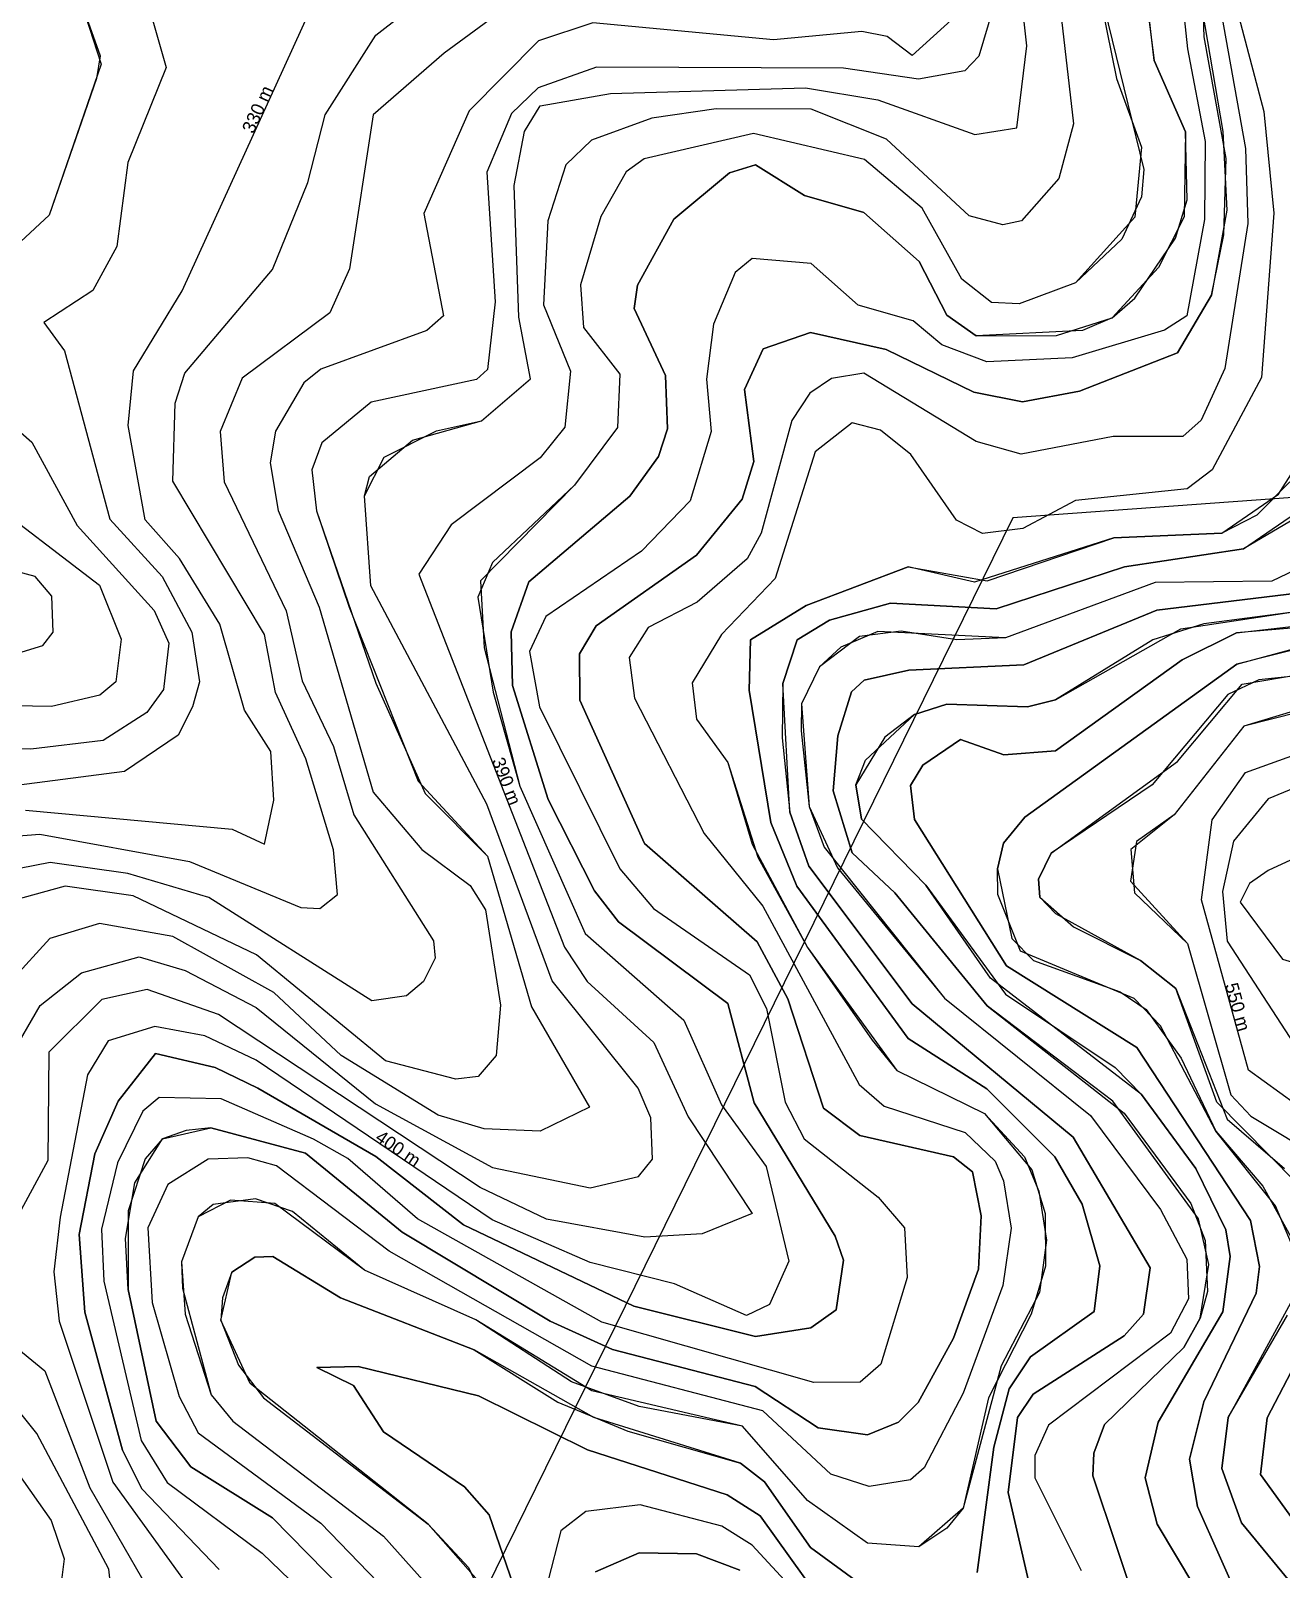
# Model space of a CAD drawing. Extents: x 120.7465 to 120.8269, y 14.0376 to 14.0711.
# Drawn here: x 120.77982 to 120.78798, y 14.05564 to 14.06568 of the extents above; entities that cross this region are included whole.
import ezdxf

# ---------------------------------------------------------------- set-up
doc = ezdxf.new("R2010")
doc.units = 0
doc.header["$MEASUREMENT"] = 0
for name, color, linetype in [('Contour_Line_Intermediate', 7, 'Continuous'), ('Contour_Line_Major', 7, 'Continuous'), ('FEATURE_LABEL', 7, 'Continuous'), ('Iso-height_Area', 7, 'Continuous'), ('Unknown_Area_Type', 7, 'Continuous')]:
    doc.layers.add(name, color=color, linetype=linetype)

msp = doc.modelspace()

# ---------------------------------------------------------------- linework, layer by layer
at = {"layer": 'Contour_Line_Intermediate', "color": 36}
for points in [[(120.783145, 14.070974), (120.78295, 14.070128), (120.782926, 14.069772), (120.783016, 14.069303), (120.783372, 14.068266), (120.783476, 14.067563), (120.783177, 14.067485), (120.782702, 14.067616), (120.781872, 14.067368), (120.781523, 14.067408), (120.781069, 14.067569), (120.780866, 14.067469), (120.780385, 14.066976), (120.78026, 14.06676), (120.780148, 14.065861), (120.780277, 14.065465), (120.779938, 14.06448), (120.779319, 14.063907)], [(120.787228, 14.066898), (120.78737, 14.065565), (120.787484, 14.064961), (120.787481, 14.064452), (120.787365, 14.063823), (120.78722, 14.06373), (120.786616, 14.063548), (120.78606, 14.063522), (120.785766, 14.063634), (120.785579, 14.06379), (120.78522, 14.063893), (120.784912, 14.064164), (120.784528, 14.064196), (120.784416, 14.064105), (120.784275, 14.063769), (120.784229, 14.063409), (120.78426, 14.063068), (120.784123, 14.062615), (120.783805, 14.062286), (120.783179, 14.06186), (120.783073, 14.06163), (120.783138, 14.06127), (120.783662, 14.060211), (120.783883, 14.059953), (120.784509, 14.059519), (120.784621, 14.059299), (120.784743, 14.058688), (120.784867, 14.058448), (120.78535, 14.058067), (120.785522, 14.057868), (120.785539, 14.057544), (120.785367, 14.056977), (120.785233, 14.05686), (120.784929, 14.056857), (120.783545, 14.057252), (120.782342, 14.057926), (120.781888, 14.05832), (120.781663, 14.058447), (120.78106, 14.05871), (120.780655, 14.058719), (120.780549, 14.058629), (120.780383, 14.058291), (120.78028, 14.057858), (120.780295, 14.057519), (120.780539, 14.056479), (120.780707, 14.056204), (120.781328, 14.055744), (120.781868, 14.055222)], [(120.779684, 14.058984), (120.779878, 14.059319), (120.780148, 14.059533), (120.780524, 14.059638), (120.780826, 14.059548), (120.781289, 14.059306), (120.782067, 14.058677), (120.782832, 14.058262), (120.783469, 14.058128), (120.783785, 14.058202), (120.783876, 14.058316), (120.783865, 14.058585), (120.783783, 14.058779), (120.783222, 14.059481), (120.782795, 14.060634), (120.782037, 14.062059), (120.781995, 14.062648), (120.782028, 14.062774), (120.782309, 14.06301), (120.782759, 14.063137), (120.78308, 14.063412), (120.783003, 14.063813), (120.782974, 14.064674), (120.78304, 14.065027), (120.783144, 14.065194), (120.783602, 14.065275), (120.784876, 14.065312), (120.785347, 14.065234), (120.785981, 14.065007), (120.786254, 14.065051), (120.786321, 14.065586), (120.786193, 14.06674)], [(120.786998, 14.066692), (120.787152, 14.06549), (120.787356, 14.065024), (120.787347, 14.06447), (120.787179, 14.064138), (120.786877, 14.063809), (120.786683, 14.063727), (120.785989, 14.063691), (120.785797, 14.063828), (120.785617, 14.064177), (120.785257, 14.064498), (120.784868, 14.064608), (120.784549, 14.064809), (120.784379, 14.064757), (120.784016, 14.064453), (120.783778, 14.064022), (120.783756, 14.063871), (120.783961, 14.063432), (120.783974, 14.063084), (120.783915, 14.062905), (120.783728, 14.062646), (120.783069, 14.062085), (120.782953, 14.061759), (120.782962, 14.061409), (120.783196, 14.060665), (120.783497, 14.060067), (120.783655, 14.059866), (120.784368, 14.059332), (120.784541, 14.058684), (120.785069, 14.057814), (120.785124, 14.057656), (120.785075, 14.057333), (120.784911, 14.057214), (120.784548, 14.057158), (120.783754, 14.057355), (120.782642, 14.057888), (120.782069, 14.058334), (120.7813, 14.05878), (120.78102, 14.058914), (120.780632, 14.059005), (120.780387, 14.058695), (120.780235, 14.058351), (120.780134, 14.057825), (120.780171, 14.057316), (120.780415, 14.056416), (120.780543, 14.056163), (120.781048, 14.055637)], [(120.786476, 14.066365), (120.786626, 14.065076), (120.78653, 14.06472), (120.786285, 14.064443), (120.786164, 14.064416), (120.785944, 14.064475), (120.785405, 14.064977), (120.784912, 14.065172), (120.784292, 14.065174), (120.783871, 14.065114), (120.783478, 14.06497), (120.783311, 14.064808), (120.783192, 14.064442), (120.783164, 14.063895), (120.78334, 14.063461), (120.783305, 14.063096), (120.783144, 14.062895), (120.782562, 14.062457), (120.78235, 14.062135), (120.783301, 14.059701), (120.783449, 14.059477), (120.783885, 14.059077), (120.784109, 14.058592), (120.784527, 14.057961), (120.7842, 14.057829), (120.783827, 14.057807), (120.783185, 14.057925), (120.782751, 14.05813), (120.781042, 14.05926), (120.780577, 14.059423), (120.780281, 14.059358), (120.779935, 14.059014), (120.779929, 14.058308), (120.779563, 14.057635)], [(120.786747, 14.066159), (120.787084, 14.064778), (120.787068, 14.0646), (120.786941, 14.064324), (120.786637, 14.064038), (120.78627, 14.063902), (120.78609, 14.06391), (120.785895, 14.064063), (120.785637, 14.064526), (120.785261, 14.064844), (120.784536, 14.065013), (120.783822, 14.064848), (120.783705, 14.064762), (120.78354, 14.064472), (120.783407, 14.064024), (120.783425, 14.063747), (120.783662, 14.063442), (120.783648, 14.063093), (120.783367, 14.062716), (120.782754, 14.062093), (120.782778, 14.061655), (120.78301, 14.060751), (120.783437, 14.059789), (120.78408, 14.059223), (120.784326, 14.05867), (120.784619, 14.058268), (120.784767, 14.057649), (120.78464, 14.057366), (120.784489, 14.057296), (120.784021, 14.057502), (120.783469, 14.057641), (120.78283, 14.057919), (120.781288, 14.058962), (120.780954, 14.059121), (120.780627, 14.059183), (120.780322, 14.059088), (120.780188, 14.058867), (120.780009, 14.057937), (120.779967, 14.057581), (120.780002, 14.057259), (120.780352, 14.056207), (120.780882, 14.055475)], [(120.779783, 14.060595), (120.781133, 14.06047), (120.781344, 14.060372), (120.781403, 14.060661), (120.781385, 14.060977), (120.781213, 14.061248), (120.781051, 14.061809), (120.780789, 14.062238), (120.780564, 14.06249), (120.780453, 14.063107), (120.780488, 14.063464), (120.780806, 14.063985), (120.781736, 14.06603)], [(120.779544, 14.060413), (120.779876, 14.060438), (120.780853, 14.06026), (120.78158, 14.059959), (120.781705, 14.059952), (120.781819, 14.060043), (120.781794, 14.060335), (120.781613, 14.06093), (120.781415, 14.061363), (120.781343, 14.061742), (120.780745, 14.062743), (120.78076, 14.063252), (120.780824, 14.063449), (120.781395, 14.064126), (120.781626, 14.064693), (120.781739, 14.065136), (120.78207, 14.065656), (120.782401, 14.065915)], [(120.780574, 14.065889), (120.780701, 14.065445), (120.78045, 14.064824), (120.780378, 14.064275), (120.780223, 14.063989), (120.779903, 14.063778), (120.780038, 14.063594), (120.780333, 14.062495), (120.780675, 14.062121), (120.780868, 14.061757), (120.780918, 14.061432), (120.780874, 14.061269), (120.780779, 14.061084), (120.78043, 14.060847), (120.779387, 14.060713)], [(120.782908, 14.065825), (120.782517, 14.065538), (120.782053, 14.065134), (120.781899, 14.06413), (120.78177, 14.063843), (120.781198, 14.063416), (120.781054, 14.063067), (120.78108, 14.062739), (120.781484, 14.061896), (120.781588, 14.06144), (120.781794, 14.06101), (120.781926, 14.060565), (120.782446, 14.059742), (120.782458, 14.059628), (120.782381, 14.059477), (120.782271, 14.059383), (120.782043, 14.059349), (120.78098, 14.060024), (120.780451, 14.060182), (120.779943, 14.060254), (120.779553, 14.060177)], [(120.786098, 14.065826), (120.786007, 14.065519), (120.785915, 14.065423), (120.785612, 14.065368), (120.785123, 14.065439), (120.783511, 14.065446), (120.78313, 14.065312), (120.782955, 14.065143), (120.782795, 14.06476), (120.78285, 14.063914), (120.782798, 14.063472), (120.782727, 14.063407), (120.78204, 14.063259), (120.781717, 14.062994), (120.781652, 14.062817), (120.781683, 14.06255), (120.78207, 14.061425), (120.782393, 14.060703), (120.782799, 14.060295), (120.783087, 14.05931), (120.783466, 14.058656), (120.783142, 14.058498), (120.782778, 14.058513), (120.782478, 14.058604), (120.781843, 14.058993), (120.781405, 14.059404), (120.780745, 14.059769), (120.780265, 14.059855), (120.779942, 14.059756), (120.779695, 14.059486)], [(120.78592, 14.065839), (120.785572, 14.065523), (120.785409, 14.065647), (120.785244, 14.065679), (120.784667, 14.065625), (120.783487, 14.065736), (120.783132, 14.065618), (120.78268, 14.065161), (120.782383, 14.06449), (120.782511, 14.063822), (120.782402, 14.063726), (120.781711, 14.063474), (120.781601, 14.063386), (120.781414, 14.063069), (120.781381, 14.062863), (120.781432, 14.062551), (120.781699, 14.061921), (120.782053, 14.060713), (120.782371, 14.060338), (120.782687, 14.060102), (120.782785, 14.059945), (120.782885, 14.059321), (120.782856, 14.058992), (120.782739, 14.058856), (120.782593, 14.058839), (120.782133, 14.058957), (120.781292, 14.05965), (120.780486, 14.060036), (120.780042, 14.060098), (120.779702, 14.060004)], [(120.787465, 14.065819), (120.787601, 14.065026), (120.787626, 14.064513), (120.787526, 14.063957), (120.787303, 14.06358), (120.786665, 14.06333), (120.786292, 14.063262), (120.785975, 14.063325), (120.785403, 14.063603), (120.784908, 14.063713), (120.784599, 14.063607), (120.784478, 14.063341), (120.784537, 14.062872), (120.784462, 14.062626), (120.784164, 14.06226), (120.783509, 14.061798), (120.7834, 14.061616), (120.783401, 14.061314), (120.783825, 14.060378), (120.78456, 14.059735), (120.784759, 14.059362), (120.784992, 14.058648), (120.785231, 14.058471), (120.785841, 14.058332), (120.785965, 14.058233), (120.786023, 14.057945), (120.786004, 14.057597), (120.785841, 14.057148), (120.785611, 14.056728), (120.785482, 14.056599), (120.785279, 14.056515), (120.784959, 14.056561), (120.784546, 14.056831), (120.783616, 14.057074), (120.783209, 14.057259), (120.782242, 14.05784), (120.781611, 14.058355), (120.780992, 14.05852), (120.780831, 14.058502), (120.780678, 14.058448), (120.780565, 14.058317), (120.780452, 14.057979), (120.780453, 14.057464), (120.780635, 14.056605), (120.780863, 14.056308), (120.781396, 14.055974), (120.782082, 14.055274)], [(120.787578, 14.065862), (120.787749, 14.064915), (120.787763, 14.064425), (120.787613, 14.063478), (120.787458, 14.063142), (120.787339, 14.063034), (120.786885, 14.063035), (120.786283, 14.06292), (120.785989, 14.063002), (120.785256, 14.063449), (120.785044, 14.063413), (120.784904, 14.063318), (120.784786, 14.063139), (120.784586, 14.062404), (120.784494, 14.062236), (120.784168, 14.061954), (120.783847, 14.061788), (120.783723, 14.061591), (120.783758, 14.061326), (120.784214, 14.060442), (120.784597, 14.059968), (120.785226, 14.058804), (120.785388, 14.058662), (120.785918, 14.058491), (120.786113, 14.058302), (120.786169, 14.058174), (120.786218, 14.057865), (120.786163, 14.05749), (120.785905, 14.056789), (120.785649, 14.056301), (120.78556, 14.056223), (120.78529, 14.056179), (120.78504, 14.056258), (120.784597, 14.056672), (120.783481, 14.056964), (120.782157, 14.057715), (120.781421, 14.058273), (120.781235, 14.058325), (120.780976, 14.058315), (120.780712, 14.05815), (120.780582, 14.057867), (120.78061, 14.057379), (120.780786, 14.056766), (120.780911, 14.05653), (120.781711, 14.055939), (120.782394, 14.055231)], [(120.787696, 14.065807), (120.787867, 14.065157), (120.787934, 14.064492), (120.787853, 14.06342), (120.78753, 14.062818), (120.787367, 14.062694), (120.786637, 14.062617), (120.786295, 14.062434), (120.786031, 14.062401), (120.785862, 14.062488), (120.785564, 14.062918), (120.785365, 14.063077), (120.785179, 14.063123), (120.784939, 14.062935), (120.784678, 14.062108), (120.784327, 14.061742), (120.784135, 14.061426), (120.784163, 14.06119), (120.784369, 14.060907), (120.784526, 14.060373), (120.784889, 14.059699), (120.785472, 14.058895), (120.786044, 14.058613), (120.786305, 14.058332), (120.786399, 14.058107), (120.786449, 14.057786), (120.786402, 14.057446), (120.786152, 14.056966), (120.785904, 14.056036), (120.785798, 14.055907), (120.785615, 14.055784), (120.78528, 14.055808), (120.784889, 14.056088), (120.784464, 14.056573), (120.783789, 14.056701), (120.783348, 14.056863), (120.782722, 14.057267), (120.781995, 14.057591), (120.78141, 14.058027), (120.781121, 14.058048), (120.780909, 14.05794), (120.780801, 14.057645), (120.780807, 14.057474), (120.780995, 14.056778), (120.781136, 14.056605), (120.78212, 14.055855), (120.782632, 14.055282)], [(120.779644, 14.063156), (120.779825, 14.062998), (120.780121, 14.062453), (120.780623, 14.061899), (120.780718, 14.061685), (120.780684, 14.061383), (120.780576, 14.061233), (120.780289, 14.06105), (120.779818, 14.060994), (120.779271, 14.061009)], [(120.785995, 14.055616), (120.786104, 14.056436), (120.786206, 14.056817), (120.786344, 14.057026), (120.78676, 14.057322), (120.786796, 14.057619), (120.786681, 14.058022), (120.786504, 14.058331), (120.786059, 14.058775), (120.785546, 14.059103), (120.784818, 14.060099), (120.784649, 14.060514), (120.784507, 14.061378), (120.784517, 14.061706), (120.784879, 14.061932), (120.785546, 14.062184), (120.786062, 14.062093), (120.786889, 14.062372), (120.787594, 14.062404), (120.787964, 14.062658), (120.78806, 14.062808)], [(120.779473, 14.062668), (120.780266, 14.062065), (120.780408, 14.061711), (120.780372, 14.061433), (120.780269, 14.061346), (120.779953, 14.061271), (120.779076, 14.061287)], [(120.788116, 14.062525), (120.787735, 14.062302), (120.786958, 14.062184), (120.786121, 14.061909), (120.78543, 14.061947), (120.785031, 14.061836), (120.78482, 14.061707), (120.784727, 14.061422), (120.784722, 14.061066), (120.784772, 14.060581), (120.784898, 14.060229), (120.785572, 14.059331), (120.786623, 14.05846), (120.787125, 14.057607), (120.787083, 14.057303), (120.786956, 14.057163), (120.786361, 14.056782), (120.78626, 14.05663), (120.786199, 14.056139), (120.786332, 14.055563)], [(120.788371, 14.062306), (120.78792, 14.062091), (120.787158, 14.062082), (120.78618, 14.061721), (120.785347, 14.061762), (120.785106, 14.06166), (120.784966, 14.061531), (120.78485, 14.06129), (120.784848, 14.061113), (120.784899, 14.060619), (120.784997, 14.060354), (120.785783, 14.059367), (120.786735, 14.058602), (120.787192, 14.057987), (120.787365, 14.057662), (120.787375, 14.057405), (120.787259, 14.05718), (120.786462, 14.056578), (120.786373, 14.056381), (120.786372, 14.056236), (120.786674, 14.05563)], [(120.77959, 14.061576), (120.779896, 14.06167), (120.779964, 14.061757), (120.779954, 14.061992), (120.779845, 14.06212), (120.779384, 14.062244)], [(120.788444, 14.062055), (120.787169, 14.061901), (120.786301, 14.061544), (120.785551, 14.061509), (120.785259, 14.061444), (120.785176, 14.061368), (120.785086, 14.06108), (120.785055, 14.06072), (120.78518, 14.060317), (120.785459, 14.060055), (120.786061, 14.059318), (120.786956, 14.058616), (120.787392, 14.058026), (120.787485, 14.057784), (120.787499, 14.057451), (120.787453, 14.057277), (120.787346, 14.057086), (120.786828, 14.056583), (120.786757, 14.056397), (120.786751, 14.056249), (120.787061, 14.055326)], [(120.788738, 14.061843), (120.787689, 14.061752), (120.787334, 14.061576), (120.786508, 14.060983), (120.786171, 14.060957), (120.785887, 14.061056), (120.785641, 14.060888), (120.785561, 14.060756), (120.785587, 14.060534), (120.786188, 14.059579), (120.787039, 14.059046), (120.787781, 14.057915), (120.78784, 14.057614), (120.787817, 14.057441), (120.787476, 14.056731), (120.787382, 14.056356), (120.787434, 14.056047), (120.787717, 14.055413)], [(120.788469, 14.061744), (120.787691, 14.061547), (120.786308, 14.060548), (120.786168, 14.060379), (120.786128, 14.060212), (120.786223, 14.059756), (120.786363, 14.059613), (120.78693, 14.059409), (120.7871, 14.059294), (120.787329, 14.058976), (120.787554, 14.058499), (120.787861, 14.05814), (120.788054, 14.05779)], [(120.78856, 14.061523), (120.787835, 14.061446), (120.787632, 14.06135), (120.787139, 14.060761), (120.786479, 14.060314), (120.786397, 14.060144), (120.786406, 14.060027), (120.786625, 14.059832), (120.787062, 14.059614), (120.787293, 14.05943), (120.787629, 14.058578), (120.788003, 14.058255)], [(120.788452, 14.061323), (120.787737, 14.061143), (120.787282, 14.060565), (120.787036, 14.060391), (120.786998, 14.060132), (120.78737, 14.059725), (120.787653, 14.058735), (120.787783, 14.058597), (120.788257, 14.058311)], [(120.789004, 14.060031), (120.788824, 14.059441), (120.788766, 14.058994), (120.788632, 14.058712), (120.788457, 14.058607), (120.788304, 14.058593), (120.788074, 14.058674), (120.787767, 14.058896), (120.78746, 14.060009), (120.787531, 14.060531), (120.787749, 14.060841), (120.788377, 14.061068), (120.788673, 14.06099), (120.788808, 14.06079), (120.789004, 14.060031)], [(120.788882, 14.060031), (120.788785, 14.060413), (120.78867, 14.060618), (120.788481, 14.060767), (120.788197, 14.060792), (120.787897, 14.060668), (120.787669, 14.060393), (120.787597, 14.060063), (120.787628, 14.05974), (120.788038, 14.059111), (120.788215, 14.058998), (120.788398, 14.058956), (120.788781, 14.059685), (120.788882, 14.060031)], [(120.788738, 14.060031), (120.788515, 14.060349), (120.788353, 14.060412), (120.787896, 14.060201), (120.787774, 14.060116), (120.787714, 14.059995), (120.787989, 14.059622), (120.788247, 14.059546), (120.788542, 14.05971), (120.788738, 14.060031)], [(120.782738, 14.055563), (120.782411, 14.055933), (120.781249, 14.056852), (120.781057, 14.057264), (120.781129, 14.057577), (120.78128, 14.057675), (120.781397, 14.057681), (120.781839, 14.05741), (120.782712, 14.05707), (120.783258, 14.05673), (120.783715, 14.05654), (120.784451, 14.05633), (120.784607, 14.056209), (120.784908, 14.05578), (120.7852, 14.055566)], [(120.788068, 14.057423), (120.787634, 14.05663), (120.787594, 14.056295), (120.787721, 14.055941), (120.788096, 14.055486)], [(120.788228, 14.057277), (120.787889, 14.056627), (120.787845, 14.056257), (120.788429, 14.05545)], [(120.779618, 14.057174), (120.77991, 14.056933), (120.780203, 14.05617), (120.780763, 14.055199)], [(120.784871, 14.05558), (120.784579, 14.055988), (120.784364, 14.056124), (120.783451, 14.056417), (120.78274, 14.05677), (120.781955, 14.056962), (120.781685, 14.056956), (120.781924, 14.056838), (120.782121, 14.056536), (120.782649, 14.056176), (120.782811, 14.055993), (120.783083, 14.055204)], [(120.78037, 14.05524), (120.780326, 14.055639), (120.779856, 14.056525), (120.779608, 14.056831)], [(120.779463, 14.056646), (120.779951, 14.055957), (120.780035, 14.055706), (120.780015, 14.05555)], [(120.78479, 14.05551), (120.784528, 14.055795), (120.784329, 14.055919), (120.783796, 14.056058), (120.783441, 14.056015), (120.783278, 14.055888), (120.783192, 14.055558)], [(120.784446, 14.055632), (120.784163, 14.055739), (120.78379, 14.055745), (120.783504, 14.055621)]]:
    msp.add_lwpolyline(points, dxfattribs=at)
at = {"layer": 'Contour_Line_Major', "color": 36}
for points in [[(120.786747, 14.066159), (120.787084, 14.064778), (120.787068, 14.0646), (120.786941, 14.064324), (120.786637, 14.064038), (120.78627, 14.063902), (120.78609, 14.06391), (120.785895, 14.064063), (120.785637, 14.064526), (120.785261, 14.064844), (120.784536, 14.065013), (120.783822, 14.064848), (120.783705, 14.064762), (120.78354, 14.064472), (120.783407, 14.064024), (120.783425, 14.063747), (120.783662, 14.063442), (120.783648, 14.063093), (120.783367, 14.062716), (120.782754, 14.062093), (120.782778, 14.061655), (120.78301, 14.060751), (120.783437, 14.059789), (120.78408, 14.059223), (120.784326, 14.05867), (120.784619, 14.058268), (120.784767, 14.057649), (120.78464, 14.057366), (120.784489, 14.057296), (120.784021, 14.057502), (120.783469, 14.057641), (120.78283, 14.057919), (120.781288, 14.058962), (120.780954, 14.059121), (120.780627, 14.059183), (120.780322, 14.059088), (120.780188, 14.058867), (120.780009, 14.057937), (120.779967, 14.057581), (120.780002, 14.057259), (120.780352, 14.056207), (120.780882, 14.055475)], [(120.782908, 14.065825), (120.782517, 14.065538), (120.782053, 14.065134), (120.781899, 14.06413), (120.78177, 14.063843), (120.781198, 14.063416), (120.781054, 14.063067), (120.78108, 14.062739), (120.781484, 14.061896), (120.781588, 14.06144), (120.781794, 14.06101), (120.781926, 14.060565), (120.782446, 14.059742), (120.782458, 14.059628), (120.782381, 14.059477), (120.782271, 14.059383), (120.782043, 14.059349), (120.78098, 14.060024), (120.780451, 14.060182), (120.779943, 14.060254), (120.779553, 14.060177)], [(120.787696, 14.065807), (120.787867, 14.065157), (120.787934, 14.064492), (120.787853, 14.06342), (120.78753, 14.062818), (120.787367, 14.062694), (120.786637, 14.062617), (120.786295, 14.062434), (120.786031, 14.062401), (120.785862, 14.062488), (120.785564, 14.062918), (120.785365, 14.063077), (120.785179, 14.063123), (120.784939, 14.062935), (120.784678, 14.062108), (120.784327, 14.061742), (120.784135, 14.061426), (120.784163, 14.06119), (120.784369, 14.060907), (120.784526, 14.060373), (120.784889, 14.059699), (120.785472, 14.058895), (120.786044, 14.058613), (120.786305, 14.058332), (120.786399, 14.058107), (120.786449, 14.057786), (120.786402, 14.057446), (120.786152, 14.056966), (120.785904, 14.056036), (120.785798, 14.055907), (120.785615, 14.055784), (120.78528, 14.055808), (120.784889, 14.056088), (120.784464, 14.056573), (120.783789, 14.056701), (120.783348, 14.056863), (120.782722, 14.057267), (120.781995, 14.057591), (120.78141, 14.058027), (120.781121, 14.058048), (120.780909, 14.05794), (120.780801, 14.057645), (120.780807, 14.057474), (120.780995, 14.056778), (120.781136, 14.056605), (120.78212, 14.055855), (120.782632, 14.055282)], [(120.779473, 14.062668), (120.780266, 14.062065), (120.780408, 14.061711), (120.780372, 14.061433), (120.780269, 14.061346), (120.779953, 14.061271), (120.779076, 14.061287)], [(120.788807, 14.061985), (120.787475, 14.061811), (120.787144, 14.061706), (120.786507, 14.061315), (120.786324, 14.06127), (120.785797, 14.061287), (120.785588, 14.061219), (120.785394, 14.061071), (120.785204, 14.060761), (120.78524, 14.060535), (120.78566, 14.060106), (120.78618, 14.059394), (120.786896, 14.058914), (120.78707, 14.058739), (120.787423, 14.058254), (120.787619, 14.057854), (120.787648, 14.057681), (120.7876, 14.05732), (120.787178, 14.056598), (120.787092, 14.056236), (120.787172, 14.055933), (120.787418, 14.055521)], [(120.788807, 14.061985), (120.787475, 14.061811), (120.787144, 14.061706), (120.786507, 14.061315), (120.786324, 14.06127), (120.785797, 14.061287), (120.785588, 14.061219), (120.785394, 14.061071), (120.785204, 14.060761), (120.78524, 14.060535), (120.78566, 14.060106), (120.78618, 14.059394), (120.786896, 14.058914), (120.78707, 14.058739), (120.787423, 14.058254), (120.787619, 14.057854), (120.787648, 14.057681), (120.7876, 14.05732), (120.787178, 14.056598), (120.787092, 14.056236), (120.787172, 14.055933), (120.787418, 14.055521)], [(120.789004, 14.060031), (120.788824, 14.059441), (120.788766, 14.058994), (120.788632, 14.058712), (120.788457, 14.058607), (120.788304, 14.058593), (120.788074, 14.058674), (120.787767, 14.058896), (120.78746, 14.060009), (120.787531, 14.060531), (120.787749, 14.060841), (120.788377, 14.061068), (120.788673, 14.06099), (120.788808, 14.06079), (120.789004, 14.060031)]]:
    msp.add_lwpolyline(points, dxfattribs=at)
at = {"layer": 'Iso-height_Area', "color": 80}
for points in [[(120.795039, 14.070954, 310), (120.783507, 14.070966, 310), (120.783261, 14.070923, 310), (120.783136, 14.070832, 310), (120.78295, 14.070128, 310), (120.782926, 14.069772, 310), (120.783016, 14.069303, 310), (120.783372, 14.068266, 310), (120.783476, 14.067563, 310), (120.783177, 14.067485, 310), (120.782702, 14.067616, 310), (120.781872, 14.067368, 310), (120.781523, 14.067408, 310), (120.781069, 14.067569, 310), (120.780866, 14.067469, 310), (120.780308, 14.06687, 310), (120.780228, 14.066582, 310), (120.780148, 14.065861, 310), (120.78027, 14.065521, 310), (120.780247, 14.065373, 310), (120.779938, 14.06448, 310), (120.779319, 14.063907, 310)], [(120.780574, 14.065889, 320), (120.780701, 14.065445, 320), (120.78045, 14.064824, 320), (120.780378, 14.064275, 320), (120.780223, 14.063989, 320), (120.779903, 14.063778, 320), (120.780038, 14.063594, 320), (120.780333, 14.062495, 320), (120.780675, 14.062121, 320), (120.780868, 14.061757, 320), (120.780918, 14.061432, 320), (120.780874, 14.061269, 320), (120.780779, 14.061084, 320), (120.78043, 14.060847, 320), (120.779387, 14.060713, 320)], [(120.779644, 14.063156, 310), (120.779825, 14.062998, 310), (120.780121, 14.062453, 310), (120.780623, 14.061899, 310), (120.780718, 14.061685, 310), (120.780684, 14.061383, 310), (120.780576, 14.061233, 310), (120.780289, 14.06105, 310), (120.779818, 14.060994, 310), (120.779271, 14.061009, 310)], [(120.779473, 14.062668, 300), (120.780266, 14.062065, 300), (120.780408, 14.061711, 300), (120.780372, 14.061433, 300), (120.780269, 14.061346, 300), (120.779953, 14.061271, 300), (120.779076, 14.061287, 300)], [(120.779473, 14.062668, 300), (120.780266, 14.062065, 300), (120.780408, 14.061711, 300), (120.780372, 14.061433, 300), (120.780269, 14.061346, 300), (120.779953, 14.061271, 300), (120.779076, 14.061287, 300)], [(120.77959, 14.061576, 290), (120.779896, 14.06167, 290), (120.779964, 14.061757, 290), (120.779954, 14.061992, 290), (120.779845, 14.06212, 290), (120.779384, 14.062244, 290)]]:
    msp.add_polyline3d(points, dxfattribs=at)
at = {"layer": 'Iso-height_Area', "color": 60}
for points in [[(120.787228, 14.066898, 420), (120.78737, 14.065565, 420), (120.787484, 14.064961, 420), (120.787481, 14.064452, 420), (120.787365, 14.063823, 420), (120.78722, 14.06373, 420), (120.786616, 14.063548, 420), (120.78606, 14.063522, 420), (120.785766, 14.063634, 420), (120.785579, 14.06379, 420), (120.78522, 14.063893, 420), (120.784912, 14.064164, 420), (120.784528, 14.064196, 420), (120.784416, 14.064105, 420), (120.784275, 14.063769, 420), (120.784229, 14.063409, 420), (120.78426, 14.063068, 420), (120.784123, 14.062615, 420), (120.783805, 14.062286, 420), (120.783179, 14.06186, 420), (120.783073, 14.06163, 420), (120.783138, 14.06127, 420), (120.783662, 14.060211, 420), (120.783883, 14.059953, 420), (120.784509, 14.059519, 420), (120.784621, 14.059299, 420), (120.784743, 14.058688, 420), (120.784867, 14.058448, 420), (120.78535, 14.058067, 420), (120.785522, 14.057868, 420), (120.785539, 14.057544, 420), (120.785367, 14.056977, 420), (120.785233, 14.05686, 420), (120.784929, 14.056857, 420), (120.783545, 14.057252, 420), (120.782342, 14.057926, 420), (120.781888, 14.05832, 420), (120.781663, 14.058447, 420), (120.78106, 14.05871, 420), (120.780655, 14.058719, 420), (120.780549, 14.058629, 420), (120.780383, 14.058291, 420), (120.78028, 14.057858, 420), (120.780295, 14.057519, 420), (120.780539, 14.056479, 420), (120.780707, 14.056204, 420), (120.781328, 14.055744, 420), (120.781868, 14.055222, 420)], [(120.781048, 14.055637, 410), (120.780543, 14.056163, 410), (120.780415, 14.056416, 410), (120.780171, 14.057316, 410), (120.780134, 14.057825, 410), (120.780235, 14.058351, 410), (120.780387, 14.058695, 410), (120.780632, 14.059005, 410), (120.78102, 14.058914, 410), (120.7813, 14.05878, 410), (120.782069, 14.058334, 410), (120.782642, 14.057888, 410), (120.783754, 14.057355, 410), (120.784548, 14.057158, 410), (120.784911, 14.057214, 410), (120.785075, 14.057333, 410), (120.785124, 14.057656, 410), (120.785069, 14.057814, 410), (120.784541, 14.058684, 410), (120.784368, 14.059332, 410), (120.783655, 14.059866, 410), (120.783497, 14.060067, 410), (120.783196, 14.060665, 410), (120.782962, 14.061409, 410), (120.782953, 14.061759, 410), (120.783069, 14.062085, 410), (120.783728, 14.062646, 410), (120.783915, 14.062905, 410), (120.783974, 14.063084, 410), (120.783961, 14.063432, 410), (120.783756, 14.063871, 410), (120.783778, 14.064022, 410), (120.784016, 14.064453, 410), (120.784379, 14.064757, 410), (120.784549, 14.064809, 410), (120.784868, 14.064608, 410), (120.785257, 14.064498, 410), (120.785617, 14.064177, 410), (120.785797, 14.063828, 410), (120.785989, 14.063691, 410), (120.786514, 14.063694, 410), (120.786877, 14.063809, 410), (120.787026, 14.063939, 410), (120.78729, 14.06433, 410), (120.787368, 14.064581, 410), (120.787356, 14.065024, 410), (120.787152, 14.06549, 410), (120.787027, 14.066577, 410)], [(120.786747, 14.066159, 400), (120.786906, 14.065372, 400), (120.787068, 14.064925, 400), (120.787025, 14.064467, 400), (120.786637, 14.064038, 400), (120.78627, 14.063902, 400), (120.78609, 14.06391, 400), (120.785895, 14.064063, 400), (120.785637, 14.064526, 400), (120.785261, 14.064844, 400), (120.784536, 14.065013, 400), (120.783822, 14.064848, 400), (120.783705, 14.064762, 400), (120.78354, 14.064472, 400), (120.783407, 14.064024, 400), (120.783425, 14.063747, 400), (120.783662, 14.063442, 400), (120.783648, 14.063093, 400), (120.783367, 14.062716, 400), (120.782831, 14.062212, 400), (120.782735, 14.061985, 400), (120.782836, 14.061366, 400), (120.78301, 14.060751, 400), (120.783437, 14.059789, 400), (120.78408, 14.059223, 400), (120.784326, 14.05867, 400), (120.784619, 14.058268, 400), (120.784767, 14.057649, 400), (120.78464, 14.057366, 400), (120.784489, 14.057296, 400), (120.784021, 14.057502, 400), (120.783469, 14.057641, 400), (120.78283, 14.057919, 400), (120.781288, 14.058962, 400), (120.780954, 14.059121, 400), (120.780627, 14.059183, 400), (120.780322, 14.059088, 400), (120.780188, 14.058867, 400), (120.780009, 14.057937, 400), (120.779967, 14.057581, 400), (120.780002, 14.057259, 400), (120.780352, 14.056207, 400), (120.780882, 14.055475, 400)], [(120.786747, 14.066159, 400), (120.786906, 14.065372, 400), (120.787068, 14.064925, 400), (120.787025, 14.064467, 400), (120.786637, 14.064038, 400), (120.78627, 14.063902, 400), (120.78609, 14.06391, 400), (120.785895, 14.064063, 400), (120.785637, 14.064526, 400), (120.785261, 14.064844, 400), (120.784536, 14.065013, 400), (120.783822, 14.064848, 400), (120.783705, 14.064762, 400), (120.78354, 14.064472, 400), (120.783407, 14.064024, 400), (120.783425, 14.063747, 400), (120.783662, 14.063442, 400), (120.783648, 14.063093, 400), (120.783367, 14.062716, 400), (120.782831, 14.062212, 400), (120.782735, 14.061985, 400), (120.782836, 14.061366, 400), (120.78301, 14.060751, 400), (120.783437, 14.059789, 400), (120.78408, 14.059223, 400), (120.784326, 14.05867, 400), (120.784619, 14.058268, 400), (120.784767, 14.057649, 400), (120.78464, 14.057366, 400), (120.784489, 14.057296, 400), (120.784021, 14.057502, 400), (120.783469, 14.057641, 400), (120.78283, 14.057919, 400), (120.781288, 14.058962, 400), (120.780954, 14.059121, 400), (120.780627, 14.059183, 400), (120.780322, 14.059088, 400), (120.780188, 14.058867, 400), (120.780009, 14.057937, 400), (120.779967, 14.057581, 400), (120.780002, 14.057259, 400), (120.780352, 14.056207, 400), (120.780882, 14.055475, 400)], [(120.782082, 14.055274, 430), (120.781396, 14.055974, 430), (120.780863, 14.056308, 430), (120.780635, 14.056605, 430), (120.780453, 14.057464, 430), (120.780435, 14.057797, 430), (120.780496, 14.058162, 430), (120.780678, 14.058448, 430), (120.780992, 14.05852, 430), (120.781611, 14.058355, 430), (120.782242, 14.05784, 430), (120.783209, 14.057259, 430), (120.783616, 14.057074, 430), (120.784546, 14.056831, 430), (120.784959, 14.056561, 430), (120.785279, 14.056515, 430), (120.785482, 14.056599, 430), (120.785611, 14.056728, 430), (120.785841, 14.057148, 430), (120.786004, 14.057597, 430), (120.786023, 14.057945, 430), (120.785965, 14.058233, 430), (120.785841, 14.058332, 430), (120.785231, 14.058471, 430), (120.784992, 14.058648, 430), (120.784759, 14.059362, 430), (120.78456, 14.059735, 430), (120.783825, 14.060378, 430), (120.783401, 14.061314, 430), (120.7834, 14.061616, 430), (120.783509, 14.061798, 430), (120.784164, 14.06226, 430), (120.784462, 14.062626, 430), (120.784537, 14.062872, 430), (120.784478, 14.063341, 430), (120.784599, 14.063607, 430), (120.784908, 14.063713, 430), (120.785403, 14.063603, 430), (120.785975, 14.063325, 430), (120.786292, 14.063262, 430), (120.786665, 14.06333, 430), (120.787303, 14.06358, 430), (120.787526, 14.063957, 430), (120.787606, 14.064351, 430), (120.787621, 14.06485, 430), (120.787479, 14.065644, 430), (120.787461, 14.066164, 430)], [(120.787578, 14.065862, 440), (120.787749, 14.064915, 440), (120.787763, 14.064425, 440), (120.787613, 14.063478, 440), (120.787458, 14.063142, 440), (120.787339, 14.063034, 440), (120.786885, 14.063035, 440), (120.786283, 14.06292, 440), (120.785989, 14.063002, 440), (120.785256, 14.063449, 440), (120.785044, 14.063413, 440), (120.784904, 14.063318, 440), (120.784786, 14.063139, 440), (120.784586, 14.062404, 440), (120.784494, 14.062236, 440), (120.784168, 14.061954, 440), (120.783847, 14.061788, 440), (120.783723, 14.061591, 440), (120.783758, 14.061326, 440), (120.784214, 14.060442, 440), (120.784597, 14.059968, 440), (120.785226, 14.058804, 440), (120.785388, 14.058662, 440), (120.785918, 14.058491, 440), (120.786113, 14.058302, 440), (120.786169, 14.058174, 440), (120.786218, 14.057865, 440), (120.786163, 14.05749, 440), (120.785905, 14.056789, 440), (120.785649, 14.056301, 440), (120.78556, 14.056223, 440), (120.78529, 14.056179, 440), (120.78504, 14.056258, 440), (120.784597, 14.056672, 440), (120.783481, 14.056964, 440), (120.782157, 14.057715, 440), (120.781421, 14.058273, 440), (120.781235, 14.058325, 440), (120.780976, 14.058315, 440), (120.780712, 14.05815, 440), (120.780582, 14.057867, 440), (120.78061, 14.057379, 440), (120.780786, 14.056766, 440), (120.780911, 14.05653, 440), (120.781711, 14.055939, 440), (120.782394, 14.055231, 440)], [(120.787696, 14.065807, 450), (120.787867, 14.065157, 450), (120.787934, 14.064492, 450), (120.787853, 14.06342, 450), (120.78753, 14.062818, 450), (120.787367, 14.062694, 450), (120.786637, 14.062617, 450), (120.786295, 14.062434, 450), (120.786031, 14.062401, 450), (120.785862, 14.062488, 450), (120.785564, 14.062918, 450), (120.785365, 14.063077, 450), (120.785179, 14.063123, 450), (120.784939, 14.062935, 450), (120.784678, 14.062108, 450), (120.784327, 14.061742, 450), (120.784135, 14.061426, 450), (120.784163, 14.06119, 450), (120.784369, 14.060907, 450), (120.784565, 14.060287, 450), (120.784889, 14.059699, 450), (120.78531, 14.059094, 450), (120.785472, 14.058895, 450), (120.786044, 14.058613, 450), (120.786353, 14.058247, 450), (120.786441, 14.057962, 450), (120.786443, 14.057618, 450), (120.786349, 14.057304, 450), (120.786071, 14.056757, 450), (120.785904, 14.056036, 450), (120.785615, 14.055784, 450), (120.78528, 14.055808, 450), (120.784889, 14.056088, 450), (120.784464, 14.056573, 450), (120.78348, 14.056804, 450), (120.782722, 14.057267, 450), (120.781995, 14.057591, 450), (120.781526, 14.057975, 450), (120.781285, 14.058057, 450), (120.781007, 14.058019, 450), (120.780909, 14.05794, 450), (120.780801, 14.057645, 450), (120.780825, 14.057303, 450), (120.780995, 14.056778, 450), (120.781136, 14.056605, 450), (120.78212, 14.055855, 450), (120.782632, 14.055282, 450)], [(120.787696, 14.065807, 450), (120.787867, 14.065157, 450), (120.787934, 14.064492, 450), (120.787853, 14.06342, 450), (120.78753, 14.062818, 450), (120.787367, 14.062694, 450), (120.786637, 14.062617, 450), (120.786295, 14.062434, 450), (120.786031, 14.062401, 450), (120.785862, 14.062488, 450), (120.785564, 14.062918, 450), (120.785365, 14.063077, 450), (120.785179, 14.063123, 450), (120.784939, 14.062935, 450), (120.784678, 14.062108, 450), (120.784327, 14.061742, 450), (120.784135, 14.061426, 450), (120.784163, 14.06119, 450), (120.784369, 14.060907, 450), (120.784565, 14.060287, 450), (120.784889, 14.059699, 450), (120.78531, 14.059094, 450), (120.785472, 14.058895, 450), (120.786044, 14.058613, 450), (120.786353, 14.058247, 450), (120.786441, 14.057962, 450), (120.786443, 14.057618, 450), (120.786349, 14.057304, 450), (120.786071, 14.056757, 450), (120.785904, 14.056036, 450), (120.785615, 14.055784, 450), (120.78528, 14.055808, 450), (120.784889, 14.056088, 450), (120.784464, 14.056573, 450), (120.78348, 14.056804, 450), (120.782722, 14.057267, 450), (120.781995, 14.057591, 450), (120.781526, 14.057975, 450), (120.781285, 14.058057, 450), (120.781007, 14.058019, 450), (120.780909, 14.05794, 450), (120.780801, 14.057645, 450), (120.780825, 14.057303, 450), (120.780995, 14.056778, 450), (120.781136, 14.056605, 450), (120.78212, 14.055855, 450), (120.782632, 14.055282, 450)], [(120.788038, 14.062739, 460), (120.787822, 14.062521, 460), (120.787594, 14.062404, 460), (120.786889, 14.062372, 460), (120.785979, 14.062084, 460), (120.785546, 14.062184, 460), (120.784879, 14.061932, 460), (120.784517, 14.061706, 460), (120.784507, 14.061378, 460), (120.784649, 14.060514, 460), (120.784818, 14.060099, 460), (120.785546, 14.059103, 460), (120.786059, 14.058775, 460), (120.786504, 14.058331, 460), (120.786681, 14.058022, 460), (120.786796, 14.057619, 460), (120.78676, 14.057322, 460), (120.786344, 14.057026, 460), (120.786206, 14.056817, 460), (120.786104, 14.056436, 460), (120.785995, 14.055616, 460)], [(120.7852, 14.055566, 460), (120.784908, 14.05578, 460), (120.784607, 14.056209, 460), (120.784451, 14.05633, 460), (120.783494, 14.056628, 460), (120.782712, 14.05707, 460), (120.781839, 14.05741, 460), (120.781397, 14.057681, 460), (120.78128, 14.057675, 460), (120.781129, 14.057577, 460), (120.78107, 14.05741, 460), (120.781057, 14.057264, 460), (120.781173, 14.05697, 460), (120.781336, 14.056758, 460), (120.782411, 14.055933, 460), (120.782676, 14.055649, 460), (120.78311, 14.054721, 460)]]:
    msp.add_polyline3d(points, dxfattribs=at)
at = {"layer": 'Iso-height_Area', "color": 70}
for points in [[(120.779684, 14.058984, 380), (120.779878, 14.059319, 380), (120.780148, 14.059533, 380), (120.780524, 14.059638, 380), (120.780826, 14.059548, 380), (120.781289, 14.059306, 380), (120.782067, 14.058677, 380), (120.782832, 14.058262, 380), (120.783469, 14.058128, 380), (120.783785, 14.058202, 380), (120.783876, 14.058316, 380), (120.783865, 14.058585, 380), (120.783783, 14.058779, 380), (120.783222, 14.059481, 380), (120.782795, 14.060634, 380), (120.782037, 14.062059, 380), (120.781995, 14.062648, 380), (120.782125, 14.062899, 380), (120.782467, 14.063071, 380), (120.782759, 14.063137, 380), (120.78308, 14.063412, 380), (120.783003, 14.063813, 380), (120.782974, 14.064674, 380), (120.78304, 14.065027, 380), (120.783144, 14.065194, 380), (120.783602, 14.065275, 380), (120.784876, 14.065312, 380), (120.785347, 14.065234, 380), (120.785981, 14.065007, 380), (120.786254, 14.065051, 380), (120.786321, 14.065586, 380), (120.786193, 14.06674, 380)], [(120.786476, 14.066365, 390), (120.786626, 14.065076, 390), (120.78653, 14.06472, 390), (120.786285, 14.064443, 390), (120.786164, 14.064416, 390), (120.785944, 14.064475, 390), (120.785405, 14.064977, 390), (120.784912, 14.065172, 390), (120.784292, 14.065174, 390), (120.783871, 14.065114, 390), (120.783478, 14.06497, 390), (120.783311, 14.064808, 390), (120.783192, 14.064442, 390), (120.783164, 14.063895, 390), (120.78334, 14.063461, 390), (120.783305, 14.063096, 390), (120.783144, 14.062895, 390), (120.782562, 14.062457, 390), (120.78235, 14.062135, 390), (120.783301, 14.059701, 390), (120.783449, 14.059477, 390), (120.783885, 14.059077, 390), (120.784109, 14.058592, 390), (120.784527, 14.057961, 390), (120.7842, 14.057829, 390), (120.783827, 14.057807, 390), (120.783185, 14.057925, 390), (120.782751, 14.05813, 390), (120.781042, 14.05926, 390), (120.780577, 14.059423, 390), (120.780281, 14.059358, 390), (120.779935, 14.059014, 390), (120.779929, 14.058308, 390), (120.779563, 14.057635, 390)], [(120.779783, 14.060595, 330), (120.781133, 14.06047, 330), (120.781344, 14.060372, 330), (120.781403, 14.060661, 330), (120.781385, 14.060977, 330), (120.781213, 14.061248, 330), (120.781051, 14.061809, 330), (120.780789, 14.062238, 330), (120.780564, 14.06249, 330), (120.780453, 14.063107, 330), (120.780488, 14.063464, 330), (120.780806, 14.063985, 330), (120.781736, 14.06603, 330)], [(120.779544, 14.060413, 340), (120.779876, 14.060438, 340), (120.780853, 14.06026, 340), (120.78158, 14.059959, 340), (120.781705, 14.059952, 340), (120.781819, 14.060043, 340), (120.781794, 14.060335, 340), (120.781613, 14.06093, 340), (120.781415, 14.061363, 340), (120.781343, 14.061742, 340), (120.780745, 14.062743, 340), (120.78076, 14.063252, 340), (120.780824, 14.063449, 340), (120.781395, 14.064126, 340), (120.781626, 14.064693, 340), (120.781739, 14.065136, 340), (120.78207, 14.065656, 340), (120.782401, 14.065915, 340)], [(120.782908, 14.065825, 350), (120.782517, 14.065538, 350), (120.782053, 14.065134, 350), (120.781899, 14.06413, 350), (120.78177, 14.063843, 350), (120.781198, 14.063416, 350), (120.781054, 14.063067, 350), (120.78108, 14.062739, 350), (120.781484, 14.061896, 350), (120.781588, 14.06144, 350), (120.781794, 14.06101, 350), (120.781926, 14.060565, 350), (120.782446, 14.059742, 350), (120.782458, 14.059628, 350), (120.782381, 14.059477, 350), (120.782271, 14.059383, 350), (120.782043, 14.059349, 350), (120.78098, 14.060024, 350), (120.780451, 14.060182, 350), (120.779943, 14.060254, 350), (120.779553, 14.060177, 350)], [(120.782908, 14.065825, 350), (120.782517, 14.065538, 350), (120.782053, 14.065134, 350), (120.781899, 14.06413, 350), (120.78177, 14.063843, 350), (120.781198, 14.063416, 350), (120.781054, 14.063067, 350), (120.78108, 14.062739, 350), (120.781484, 14.061896, 350), (120.781588, 14.06144, 350), (120.781794, 14.06101, 350), (120.781926, 14.060565, 350), (120.782446, 14.059742, 350), (120.782458, 14.059628, 350), (120.782381, 14.059477, 350), (120.782271, 14.059383, 350), (120.782043, 14.059349, 350), (120.78098, 14.060024, 350), (120.780451, 14.060182, 350), (120.779943, 14.060254, 350), (120.779553, 14.060177, 350)], [(120.786098, 14.065826, 370), (120.786007, 14.065519, 370), (120.785915, 14.065423, 370), (120.785612, 14.065368, 370), (120.785123, 14.065439, 370), (120.783511, 14.065446, 370), (120.78313, 14.065312, 370), (120.782955, 14.065143, 370), (120.782795, 14.06476, 370), (120.78285, 14.063914, 370), (120.782798, 14.063472, 370), (120.782727, 14.063407, 370), (120.78204, 14.063259, 370), (120.781717, 14.062994, 370), (120.781652, 14.062817, 370), (120.781683, 14.06255, 370), (120.781895, 14.061921, 370), (120.782346, 14.060785, 370), (120.782799, 14.060295, 370), (120.783087, 14.05931, 370), (120.783466, 14.058656, 370), (120.783142, 14.058498, 370), (120.782778, 14.058513, 370), (120.782478, 14.058604, 370), (120.781843, 14.058993, 370), (120.781405, 14.059404, 370), (120.780745, 14.059769, 370), (120.780265, 14.059855, 370), (120.779942, 14.059756, 370), (120.779695, 14.059486, 370)], [(120.78592, 14.065839, 360), (120.785572, 14.065523, 360), (120.785409, 14.065647, 360), (120.785244, 14.065679, 360), (120.784667, 14.065625, 360), (120.783487, 14.065736, 360), (120.783132, 14.065618, 360), (120.78268, 14.065161, 360), (120.782383, 14.06449, 360), (120.782511, 14.063822, 360), (120.782402, 14.063726, 360), (120.781711, 14.063474, 360), (120.781601, 14.063386, 360), (120.781414, 14.063069, 360), (120.781381, 14.062863, 360), (120.781432, 14.062551, 360), (120.781699, 14.061921, 360), (120.782053, 14.060713, 360), (120.782371, 14.060338, 360), (120.782687, 14.060102, 360), (120.782785, 14.059945, 360), (120.782885, 14.059321, 360), (120.782856, 14.058992, 360), (120.782739, 14.058856, 360), (120.782593, 14.058839, 360), (120.782133, 14.058957, 360), (120.781292, 14.05965, 360), (120.780486, 14.060036, 360), (120.780042, 14.060098, 360), (120.779702, 14.060004, 360)], [(120.779618, 14.057174, 390), (120.77991, 14.056933, 390), (120.780203, 14.05617, 390), (120.780763, 14.055199, 390)], [(120.78037, 14.05524, 380), (120.780326, 14.055639, 380), (120.779856, 14.056525, 380), (120.779608, 14.056831, 380)], [(120.779463, 14.056646, 370), (120.779951, 14.055957, 370), (120.780035, 14.055706, 370), (120.780015, 14.05555, 370)]]:
    msp.add_polyline3d(points, dxfattribs=at)
at = {"layer": 'Iso-height_Area', "color": 2}
for points in [[(120.786332, 14.055563, 470), (120.786199, 14.056139, 470), (120.78626, 14.05663, 470), (120.786361, 14.056782, 470), (120.786956, 14.057163, 470), (120.787083, 14.057303, 470), (120.787125, 14.057607, 470), (120.786623, 14.05846, 470), (120.785572, 14.059331, 470), (120.784898, 14.060229, 470), (120.784772, 14.060581, 470), (120.784727, 14.061422, 470), (120.78482, 14.061707, 470), (120.785031, 14.061836, 470), (120.78543, 14.061947, 470), (120.786121, 14.061909, 470), (120.786958, 14.062184, 470), (120.787735, 14.062302, 470), (120.788415, 14.062766, 470)], [(120.788371, 14.062306, 480), (120.78792, 14.062091, 480), (120.787158, 14.062082, 480), (120.78618, 14.061721, 480), (120.785863, 14.061706, 480), (120.785499, 14.061763, 480), (120.785228, 14.061729, 480), (120.784966, 14.061531, 480), (120.78485, 14.06129, 480), (120.784899, 14.060619, 480), (120.785084, 14.060219, 480), (120.785783, 14.059367, 480), (120.786735, 14.058602, 480), (120.787192, 14.057987, 480), (120.787365, 14.057662, 480), (120.787375, 14.057405, 480), (120.787259, 14.05718, 480), (120.786462, 14.056578, 480), (120.786373, 14.056381, 480), (120.786372, 14.056236, 480), (120.786674, 14.05563, 480)], [(120.787061, 14.055326, 490), (120.786751, 14.056249, 490), (120.786757, 14.056397, 490), (120.786828, 14.056583, 490), (120.787346, 14.057086, 490), (120.787453, 14.057277, 490), (120.787509, 14.057629, 490), (120.787441, 14.057927, 490), (120.786882, 14.058694, 490), (120.786061, 14.059318, 490), (120.785459, 14.060055, 490), (120.78518, 14.060317, 490), (120.785055, 14.06072, 490), (120.785086, 14.06108, 490), (120.785176, 14.061368, 490), (120.785259, 14.061444, 490), (120.785551, 14.061509, 490), (120.786301, 14.061544, 490), (120.787169, 14.061901, 490), (120.788444, 14.062055, 490)], [(120.787418, 14.055521, 500), (120.787172, 14.055933, 500), (120.787092, 14.056236, 500), (120.787178, 14.056598, 500), (120.7876, 14.05732, 500), (120.787648, 14.057681, 500), (120.787619, 14.057854, 500), (120.787423, 14.058254, 500), (120.78707, 14.058739, 500), (120.786084, 14.059498, 500), (120.78566, 14.060106, 500), (120.78524, 14.060535, 500), (120.785204, 14.060761, 500), (120.785267, 14.060921, 500), (120.785588, 14.061219, 500), (120.785797, 14.061287, 500), (120.786324, 14.06127, 500), (120.786507, 14.061315, 500), (120.787325, 14.061778, 500), (120.788637, 14.061976, 500)], [(120.787418, 14.055521, 500), (120.787172, 14.055933, 500), (120.787092, 14.056236, 500), (120.787178, 14.056598, 500), (120.7876, 14.05732, 500), (120.787648, 14.057681, 500), (120.787619, 14.057854, 500), (120.787423, 14.058254, 500), (120.78707, 14.058739, 500), (120.786084, 14.059498, 500), (120.78566, 14.060106, 500), (120.78524, 14.060535, 500), (120.785204, 14.060761, 500), (120.785267, 14.060921, 500), (120.785588, 14.061219, 500), (120.785797, 14.061287, 500), (120.786324, 14.06127, 500), (120.786507, 14.061315, 500), (120.787325, 14.061778, 500), (120.788637, 14.061976, 500)], [(120.787717, 14.055413, 510), (120.787434, 14.056047, 510), (120.787382, 14.056356, 510), (120.787476, 14.056731, 510), (120.787817, 14.057441, 510), (120.78784, 14.057614, 510), (120.787781, 14.057915, 510), (120.787039, 14.059046, 510), (120.786188, 14.059579, 510), (120.785587, 14.060534, 510), (120.785561, 14.060756, 510), (120.785641, 14.060888, 510), (120.785887, 14.061056, 510), (120.786171, 14.060957, 510), (120.786508, 14.060983, 510), (120.787334, 14.061576, 510), (120.787689, 14.061752, 510), (120.788557, 14.061852, 510)], [(120.788083, 14.057681, 520), (120.787944, 14.058012, 520), (120.787554, 14.058499, 520), (120.787192, 14.059187, 520), (120.787021, 14.059365, 520), (120.78628, 14.059674, 520), (120.786132, 14.060043, 520), (120.786128, 14.060212, 520), (120.786168, 14.060379, 520), (120.786308, 14.060548, 520), (120.787691, 14.061547, 520), (120.788384, 14.061736, 520)], [(120.788074, 14.058168, 530), (120.787561, 14.058688, 530), (120.787293, 14.05943, 530), (120.787062, 14.059614, 530), (120.786509, 14.059918, 530), (120.786406, 14.060027, 530), (120.786397, 14.060144, 530), (120.786479, 14.060314, 530), (120.787304, 14.060913, 530), (120.787726, 14.061417, 530), (120.788395, 14.061531, 530)], [(120.788293, 14.06131, 540), (120.787737, 14.061143, 540), (120.787282, 14.060565, 540), (120.787, 14.060338, 540), (120.787024, 14.060054, 540), (120.78737, 14.059725, 540), (120.787653, 14.058735, 540), (120.787783, 14.058597, 540), (120.788257, 14.058311, 540)], [(120.788096, 14.055486, 520), (120.787721, 14.055941, 520), (120.787594, 14.056295, 520), (120.787634, 14.05663, 520), (120.788022, 14.057297, 520)], [(120.788429, 14.05545, 530), (120.787845, 14.056257, 530), (120.787889, 14.056627, 530), (120.788228, 14.057277, 530)], [(120.783083, 14.055204, 470), (120.782811, 14.055993, 470), (120.782649, 14.056176, 470), (120.782121, 14.056536, 470), (120.781924, 14.056838, 470), (120.781685, 14.056956, 470), (120.781955, 14.056962, 470), (120.78274, 14.05677, 470), (120.783451, 14.056417, 470), (120.784364, 14.056124, 470), (120.784579, 14.055988, 470), (120.784871, 14.05558, 470)], [(120.78479, 14.05551, 480), (120.784528, 14.055795, 480), (120.784329, 14.055919, 480), (120.783796, 14.056058, 480), (120.783441, 14.056015, 480), (120.783278, 14.055888, 480), (120.783192, 14.055558, 480)], [(120.783504, 14.055621, 490), (120.78379, 14.055745, 490), (120.784163, 14.055739, 490), (120.784446, 14.055632, 490)]]:
    msp.add_polyline3d(points, dxfattribs=at)
for points in [[(120.789004, 14.060031, 550), (120.788824, 14.059441, 550), (120.788766, 14.058994, 550), (120.788632, 14.058712, 550), (120.788457, 14.058607, 550), (120.788304, 14.058593, 550), (120.788074, 14.058674, 550), (120.787767, 14.058896, 550), (120.78746, 14.060009, 550), (120.787531, 14.060531, 550), (120.787749, 14.060841, 550), (120.788377, 14.061068, 550), (120.788673, 14.06099, 550), (120.788808, 14.06079, 550), (120.789004, 14.060031, 550)], [(120.789004, 14.060031, 550), (120.788824, 14.059441, 550), (120.788766, 14.058994, 550), (120.788632, 14.058712, 550), (120.788457, 14.058607, 550), (120.788304, 14.058593, 550), (120.788074, 14.058674, 550), (120.787767, 14.058896, 550), (120.78746, 14.060009, 550), (120.787531, 14.060531, 550), (120.787749, 14.060841, 550), (120.788377, 14.061068, 550), (120.788673, 14.06099, 550), (120.788808, 14.06079, 550), (120.789004, 14.060031, 550)], [(120.788882, 14.060031, 560), (120.788785, 14.060413, 560), (120.78867, 14.060618, 560), (120.788481, 14.060767, 560), (120.788197, 14.060792, 560), (120.787897, 14.060668, 560), (120.787669, 14.060393, 560), (120.787597, 14.060063, 560), (120.787628, 14.05974, 560), (120.788038, 14.059111, 560), (120.788215, 14.058998, 560), (120.788398, 14.058956, 560), (120.788781, 14.059685, 560), (120.788882, 14.060031, 560)], [(120.788738, 14.060031, 570), (120.788515, 14.060349, 570), (120.788353, 14.060412, 570), (120.787896, 14.060201, 570), (120.787774, 14.060116, 570), (120.787714, 14.059995, 570), (120.787989, 14.059622, 570), (120.788247, 14.059546, 570), (120.788542, 14.05971, 570), (120.788738, 14.060031, 570)]]:
    msp.add_polyline3d(points, close=True, dxfattribs=at)
at = {"layer": 'Unknown_Area_Type', "color": 18}
msp.add_polyline3d([(120.777463, 14.04468, 0), (120.779351, 14.041737, 0), (120.793779, 14.043765, 0), (120.790274, 14.062798, 0), (120.786228, 14.062503, 0), (120.777463, 14.04468, 0)], close=True, dxfattribs=at)

# ---------------------------------------------------------------- texts
at = {"layer": 'FEATURE_LABEL', "color": 18}
for s, rotation, p in [('330 m', 65.5, (120.781271, 14.065007)), ('390 m', 291.3, (120.782825, 14.060918)), ('550 m', 285.5, (120.787613, 14.059453)), ('550 m', 285.5, (120.787613, 14.059453)), ('400 m', 325.9, (120.782059, 14.05844)), ('400 m', 325.9, (120.782059, 14.05844))]:
    msp.add_text(s, height=0.0000865, rotation=rotation, dxfattribs=at).set_placement(p)

doc.saveas('drawing.dxf')
